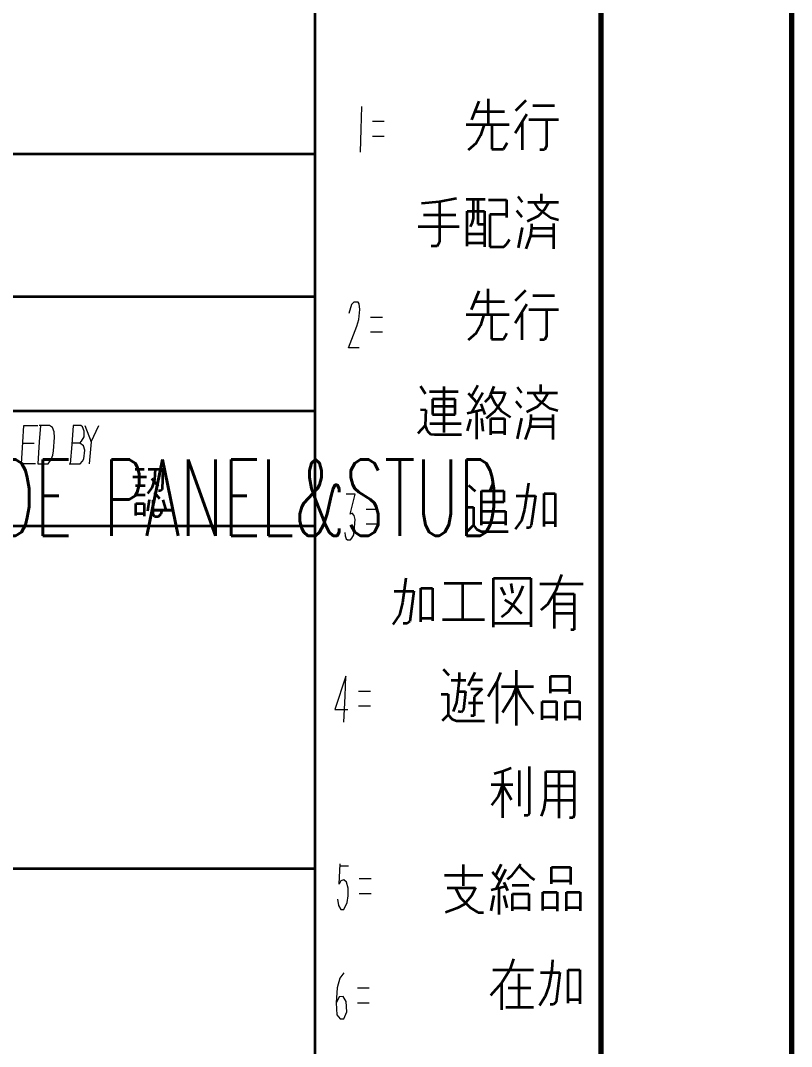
# Model space of a CAD drawing. Header units: millimetres. Extents: x 1333 to 104182, y -62616 to -5704.
# Drawn here: x 43536.4 to 43576.9, y -62492.1 to -62438.3 of the extents above; entities that cross this region are included whole.
import ezdxf
from ezdxf.enums import TextEntityAlignment as Align

# ---------------------------------------------------------------- set-up
doc = ezdxf.new("R2010")
doc.units = ezdxf.units.MM
doc.header["$LTSCALE"] = 0.5
for name, color, linetype in [('08', 1, 'Continuous'), ('11', 3, 'Continuous'), ('SHM_LABEL', 40, 'Continuous')]:
    doc.layers.add(name, color=color, linetype=linetype)
doc.styles.get("Standard").update_dxf_attribs({"font": 'simplex.shx'})

# ---------------------------------------------------------------- blocks, each defined once
blk = doc.blocks.new('999')
at = {"color": 7, "lineweight": 70}
for p, q in [((75924.98, -10161.12), (75924.98, -11943.12)), ((75894.98, -10191.12), (75894.98, -11913.12))]:
    blk.add_line(p, q, dxfattribs=at)
at = {"color": 7, "lineweight": 35}
for p, q in [((75849.98, -11451.12), (75849.98, -11913.12)), ((75894.98, -11451.12), (75894.98, -11913.12)), ((75594.98, -11506.62), (75849.98, -11506.62)), ((75849.98, -11529.12), (75474.98, -11529.12)), ((75849.98, -11547.12), (75474.98, -11547.12)), ((75474.98, -11565.12), (75849.98, -11565.12)), ((75849.98, -11619.12), (75474.98, -11619.12))]:
    blk.add_line(p, q, dxfattribs=at)
at = {"color": 7, "lineweight": 35, "ltscale": 0.026062}
blk.add_line((75875.77, -11498.35), (75874.61, -11501.25), dxfattribs=at)
at = {"color": 7, "lineweight": 35, "ltscale": 0.033304}
for p, q in [((75877.22, -11497.98), (75877.22, -11501.98)), ((75877.2, -11527.88), (75877.2, -11531.87))]:
    blk.add_line(p, q, dxfattribs=at)
at = {"color": 7, "lineweight": 35, "ltscale": 0.019246}
blk.add_line((75883.15, -11498.21), (75881.54, -11499.87), dxfattribs=at)
at = {"color": 7, "lineweight": 35, "ltscale": 0.028564}
for p, q in [((75884.27, -11499.04), (75887.7, -11499.04)), ((75884.25, -11528.93), (75887.68, -11528.93))]:
    blk.add_line(p, q, dxfattribs=at)
at = {"color": 7, "lineweight": 35, "ltscale": 0.039099}
for p, q in [((75875.13, -11499.95), (75879.82, -11499.95)), ((75875.11, -11529.85), (75879.8, -11529.85))]:
    blk.add_line(p, q, dxfattribs=at)
at = {"color": 7, "lineweight": 35, "ltscale": 0.029158}
for p, q in [((75883.35, -11500.39), (75881.5, -11503.37)), ((75883.33, -11530.29), (75881.48, -11533.26))]:
    blk.add_line(p, q, dxfattribs=at)
at = {"color": 7, "lineweight": 35, "ltscale": 0.056299}
for p, q in [((75873.79, -11501.98), (75880.55, -11501.98)), ((75873.77, -11531.87), (75880.53, -11531.87))]:
    blk.add_line(p, q, dxfattribs=at)
at = {"color": 7, "lineweight": 35, "ltscale": 0.015235}
for p, q in [((75876.59, -11501.98), (75876.06, -11503.73)), ((75876.57, -11531.87), (75876.05, -11533.62))]:
    blk.add_line(p, q, dxfattribs=at)
at = {"color": 7, "lineweight": 35, "ltscale": 0.032477}
blk.add_line((75877.81, -11501.98), (75877.81, -11505.88), dxfattribs=at)
at = {"color": 7, "lineweight": 35, "ltscale": 0.036459}
blk.add_line((75882.58, -11501.63), (75882.58, -11506.01), dxfattribs=at)
at = {"color": 7, "lineweight": 35, "ltscale": 0.039001}
blk.add_line((75883.64, -11501.22), (75888.32, -11501.22), dxfattribs=at)
at = {"color": 7, "lineweight": 35, "ltscale": 0.034955}
for p, q in [((75886.45, -11501.22), (75886.45, -11505.41)), ((75886.43, -11531.11), (75886.43, -11535.31))]:
    blk.add_line(p, q, dxfattribs=at)
at = {"color": 7, "lineweight": 35, "ltscale": 0.011701}
blk.add_line((75876.06, -11503.73), (75875.37, -11504.95), dxfattribs=at)
at = {"color": 7, "lineweight": 35, "ltscale": 0.013835}
blk.add_line((75875.37, -11504.95), (75874.12, -11506.04), dxfattribs=at)
at = {"color": 7, "lineweight": 35, "ltscale": 0.009281}
blk.add_line((75879.66, -11505.88), (75880.21, -11504.91), dxfattribs=at)
at = {"color": 7, "lineweight": 35, "ltscale": 0.005464}
for p, q in [((75886.45, -11505.41), (75886.12, -11505.98)), ((75886.43, -11535.31), (75886.1, -11535.88))]:
    blk.add_line(p, q, dxfattribs=at)
at = {"color": 7, "lineweight": 35, "ltscale": 0.015381}
for p, q in [((75877.81, -11505.88), (75879.66, -11505.88)), ((75877.79, -11535.77), (75879.64, -11535.77))]:
    blk.add_line(p, q, dxfattribs=at)
at = {"color": 7, "lineweight": 35, "ltscale": 0.006055}
for p, q in [((75886.12, -11505.98), (75885.39, -11505.98)), ((75886.1, -11535.88), (75885.37, -11535.88))]:
    blk.add_line(p, q, dxfattribs=at)
at = {"color": 7, "lineweight": 35, "ltscale": 0.022685}
blk.add_line((75869.6, -11514.13), (75872.27, -11513.61), dxfattribs=at)
at = {"color": 7, "lineweight": 35, "ltscale": 0.024707}
blk.add_line((75873.79, -11513.74), (75876.76, -11513.74), dxfattribs=at)
at = {"color": 7, "lineweight": 35, "ltscale": 0.025598}
blk.add_line((75874.91, -11513.74), (75874.91, -11516.81), dxfattribs=at)
at = {"color": 7, "lineweight": 35, "ltscale": 0.032755}
blk.add_line((75875.64, -11513.74), (75875.64, -11517.67), dxfattribs=at)
at = {"color": 7, "lineweight": 35, "ltscale": 0.009403}
blk.add_line((75881.93, -11513.34), (75882.62, -11514.23), dxfattribs=at)
at = {"color": 7, "lineweight": 35, "ltscale": 0.010736}
for p, q in [((75885.65, -11514.2), (75885.65, -11512.91)), ((75885.53, -11544.2), (75885.53, -11542.91))]:
    blk.add_line(p, q, dxfattribs=at)
at = {"color": 7, "lineweight": 35, "ltscale": 0.023991}
blk.add_line((75866.74, -11514.4), (75869.6, -11514.13), dxfattribs=at)
at = {"color": 7, "lineweight": 35, "ltscale": 0.053122}
blk.add_line((75869.6, -11514.13), (75869.6, -11520.51), dxfattribs=at)
at = {"color": 7, "lineweight": 35, "ltscale": 0.023621}
blk.add_line((75877.32, -11513.87), (75880.15, -11513.87), dxfattribs=at)
at = {"color": 7, "lineweight": 35, "ltscale": 0.02312}
blk.add_line((75880.15, -11513.87), (75880.15, -11516.64), dxfattribs=at)
at = {"color": 7, "lineweight": 35, "ltscale": 0.039832}
blk.add_line((75883.51, -11514.2), (75888.29, -11514.2), dxfattribs=at)
at = {"color": 7, "lineweight": 35, "ltscale": 0.009538}
for p, q in [((75884.43, -11514.2), (75885.06, -11515.16)), ((75884.31, -11544.2), (75884.94, -11545.15))]:
    blk.add_line(p, q, dxfattribs=at)
at = {"color": 7, "lineweight": 35, "ltscale": 0.020452}
for p, q in [((75885.06, -11515.16), (75887.04, -11516.61)), ((75884.94, -11545.15), (75886.92, -11546.61))]:
    blk.add_line(p, q, dxfattribs=at)
at = {"color": 7, "lineweight": 35, "ltscale": 0.012254}
blk.add_line((75886.12, -11515.36), (75885.09, -11516.41), dxfattribs=at)
at = {"color": 7, "lineweight": 35, "ltscale": 0.011223}
for p, q in [((75886.81, -11514.2), (75886.12, -11515.36)), ((75879.93, -11544.18), (75879.47, -11545.44)), ((75886.68, -11544.2), (75885.99, -11545.35))]:
    blk.add_line(p, q, dxfattribs=at)
at = {"color": 7, "lineweight": 35, "ltscale": 0.042297}
blk.add_line((75867.07, -11516.21), (75872.14, -11516.21), dxfattribs=at)
at = {"color": 7, "lineweight": 35, "ltscale": 0.022803}
for p, q in [((75873.95, -11515.62), (75876.69, -11515.62)), ((75873.95, -11519.22), (75876.69, -11519.22)), ((75873.95, -11520.64), (75876.69, -11520.64))]:
    blk.add_line(p, q, dxfattribs=at)
at = {"color": 7, "lineweight": 35, "ltscale": 0.04624}
blk.add_line((75873.95, -11521.17), (75873.95, -11515.62), dxfattribs=at)
at = {"color": 7, "lineweight": 35, "ltscale": 0.006662}
blk.add_line((75874.91, -11516.81), (75874.7, -11517.58), dxfattribs=at)
at = {"color": 7, "lineweight": 35, "ltscale": 0.047064}
blk.add_line((75876.69, -11515.62), (75876.69, -11521.27), dxfattribs=at)
at = {"color": 7, "lineweight": 35, "ltscale": 0.042386}
blk.add_line((75877.51, -11516.18), (75877.51, -11521.27), dxfattribs=at)
at = {"color": 7, "lineweight": 35, "ltscale": 0.021973}
blk.add_line((75880.15, -11516.18), (75877.51, -11516.18), dxfattribs=at)
at = {"color": 7, "lineweight": 35, "ltscale": 0.011127}
for p, q in [((75881.7, -11515.52), (75882.56, -11516.54)), ((75881.58, -11545.52), (75882.43, -11546.54))]:
    blk.add_line(p, q, dxfattribs=at)
at = {"color": 7, "lineweight": 35, "ltscale": 0.015854}
blk.add_line((75885.09, -11516.41), (75883.38, -11517.24), dxfattribs=at)
at = {"color": 7, "lineweight": 35, "ltscale": 0.011203}
for p, q in [((75887.04, -11516.61), (75888.32, -11517.01)), ((75886.92, -11546.61), (75888.2, -11547))]:
    blk.add_line(p, q, dxfattribs=at)
at = {"color": 7, "lineweight": 35, "ltscale": 0.053833}
blk.add_line((75866.21, -11518.03), (75872.67, -11518.03), dxfattribs=at)
at = {"color": 7, "lineweight": 35, "ltscale": 0.004815}
blk.add_line((75874.7, -11517.58), (75874.41, -11518.08), dxfattribs=at)
at = {"color": 7, "lineweight": 35, "ltscale": 0.008789}
blk.add_line((75875.64, -11517.67), (75876.69, -11517.67), dxfattribs=at)
at = {"color": 7, "lineweight": 35, "ltscale": 0.027528}
blk.add_line((75882, -11521.43), (75882.66, -11518.2), dxfattribs=at)
at = {"color": 7, "lineweight": 35, "ltscale": 0.009992}
blk.add_line((75884.06, -11518.33), (75883.91, -11519.52), dxfattribs=at)
at = {"color": 7, "lineweight": 35, "ltscale": 0.005807}
blk.add_line((75884.06, -11517.63), (75884.06, -11518.33), dxfattribs=at)
at = {"color": 7, "lineweight": 35, "ltscale": 0.028931}
for p, q in [((75884.06, -11518.33), (75887.53, -11518.33)), ((75883.94, -11548.33), (75887.41, -11548.33))]:
    blk.add_line(p, q, dxfattribs=at)
at = {"color": 7, "lineweight": 35, "ltscale": 0.033029}
for p, q in [((75887.53, -11517.6), (75887.53, -11521.57)), ((75887.41, -11547.6), (75887.41, -11551.56))]:
    blk.add_line(p, q, dxfattribs=at)
at = {"color": 7, "lineweight": 35, "ltscale": 0.006568}
blk.add_line((75880.2, -11520.79), (75880.59, -11520.11), dxfattribs=at)
at = {"color": 7, "lineweight": 35, "ltscale": 0.0181}
for p, q in [((75883.91, -11519.52), (75883.18, -11521.57)), ((75883.78, -11549.51), (75883.06, -11551.56))]:
    blk.add_line(p, q, dxfattribs=at)
at = {"color": 7, "lineweight": 35, "ltscale": 0.030212}
for p, q in [((75883.91, -11519.52), (75887.53, -11519.52)), ((75883.78, -11549.51), (75887.41, -11549.51))]:
    blk.add_line(p, q, dxfattribs=at)
at = {"color": 7, "lineweight": 35, "ltscale": 0.008105}
blk.add_line((75869.23, -11521.16), (75868.25, -11521.16), dxfattribs=at)
at = {"color": 7, "lineweight": 35, "ltscale": 0.006311}
blk.add_line((75869.6, -11520.51), (75869.23, -11521.16), dxfattribs=at)
at = {"color": 7, "lineweight": 35, "ltscale": 0.018396}
blk.add_line((75877.51, -11521.27), (75879.72, -11521.27), dxfattribs=at)
at = {"color": 7, "lineweight": 35, "ltscale": 0.005641}
blk.add_line((75879.72, -11521.27), (75880.2, -11520.79), dxfattribs=at)
at = {"color": 7, "lineweight": 35, "ltscale": 0.026057}
blk.add_line((75875.75, -11528.24), (75874.59, -11531.15), dxfattribs=at)
at = {"color": 7, "lineweight": 35, "ltscale": 0.019243}
blk.add_line((75883.13, -11528.11), (75881.52, -11529.76), dxfattribs=at)
at = {"color": 7, "lineweight": 35, "ltscale": 0.036456}
blk.add_line((75882.56, -11531.53), (75882.56, -11535.9), dxfattribs=at)
at = {"color": 7, "lineweight": 35, "ltscale": 0.038989}
blk.add_line((75883.63, -11531.11), (75888.3, -11531.11), dxfattribs=at)
at = {"color": 7, "lineweight": 35, "ltscale": 0.03248}
blk.add_line((75877.79, -11531.87), (75877.79, -11535.77), dxfattribs=at)
at = {"color": 7, "lineweight": 35, "ltscale": 0.011707}
blk.add_line((75876.05, -11533.62), (75875.35, -11534.85), dxfattribs=at)
at = {"color": 7, "lineweight": 35, "ltscale": 0.009289}
blk.add_line((75879.64, -11535.77), (75880.19, -11534.81), dxfattribs=at)
at = {"color": 7, "lineweight": 35, "ltscale": 0.013828}
blk.add_line((75875.35, -11534.85), (75874.1, -11535.94), dxfattribs=at)
at = {"color": 7, "lineweight": 35, "ltscale": 0.012115}
blk.add_line((75866.59, -11543.18), (75867.38, -11544.4), dxfattribs=at)
at = {"color": 7, "lineweight": 35, "ltscale": 0.037488}
blk.add_line((75868, -11544.01), (75872.5, -11544.01), dxfattribs=at)
at = {"color": 7, "lineweight": 35, "ltscale": 0.060452}
blk.add_line((75870.28, -11543.22), (75870.28, -11550.47), dxfattribs=at)
at = {"color": 7, "lineweight": 35, "ltscale": 0.01723}
blk.add_line((75874.12, -11544.26), (75875.49, -11545.81), dxfattribs=at)
at = {"color": 7, "lineweight": 35, "ltscale": 0.016808}
blk.add_line((75875.62, -11543.06), (75874.64, -11544.82), dxfattribs=at)
at = {"color": 7, "lineweight": 35, "ltscale": 0.029078}
blk.add_line((75876.38, -11544.22), (75874.66, -11547.26), dxfattribs=at)
at = {"color": 7, "lineweight": 35, "ltscale": 0.004832}
blk.add_line((75877.63, -11544.46), (75877.38, -11544.98), dxfattribs=at)
at = {"color": 7, "lineweight": 35, "ltscale": 0.011191}
blk.add_line((75878.15, -11543.22), (75877.63, -11544.46), dxfattribs=at)
at = {"color": 7, "lineweight": 35, "ltscale": 0.012763}
blk.add_line((75877.63, -11544.46), (75878.27, -11545.85), dxfattribs=at)
at = {"color": 7, "lineweight": 35, "ltscale": 0.018176}
for p, q in [((75877.75, -11544.18), (75879.93, -11544.18)), ((75877.65, -11548.25), (75879.83, -11548.25)), ((75877.65, -11550.41), (75879.83, -11550.41))]:
    blk.add_line(p, q, dxfattribs=at)
at = {"color": 7, "lineweight": 35, "ltscale": 0.009411}
blk.add_line((75881.81, -11543.34), (75882.5, -11544.23), dxfattribs=at)
at = {"color": 7, "lineweight": 35, "ltscale": 0.039819}
blk.add_line((75883.39, -11544.2), (75888.17, -11544.2), dxfattribs=at)
at = {"color": 7, "lineweight": 35, "ltscale": 0.020151}
for p, q in [((75868.5, -11545.21), (75868.5, -11547.63)), ((75872.05, -11547.63), (75872.05, -11545.21))]:
    blk.add_line(p, q, dxfattribs=at)
at = {"color": 7, "lineweight": 35, "ltscale": 0.02959}
for p, q in [((75872.05, -11545.21), (75868.5, -11545.21)), ((75872.05, -11546.37), (75868.5, -11546.37)), ((75868.5, -11547.63), (75872.05, -11547.63))]:
    blk.add_line(p, q, dxfattribs=at)
at = {"color": 7, "lineweight": 35, "ltscale": 0.015353}
blk.add_line((75876.07, -11545.93), (75876.72, -11547.65), dxfattribs=at)
at = {"color": 7, "lineweight": 35, "ltscale": 0.007867}
blk.add_line((75877.38, -11544.98), (75876.74, -11545.68), dxfattribs=at)
at = {"color": 7, "lineweight": 35, "ltscale": 0.017303}
blk.add_line((75879.47, -11545.44), (75878.25, -11547.13), dxfattribs=at)
at = {"color": 7, "lineweight": 35, "ltscale": 0.013237}
blk.add_line((75878.27, -11545.85), (75879.31, -11547.05), dxfattribs=at)
at = {"color": 7, "lineweight": 35, "ltscale": 0.012257}
blk.add_line((75885.99, -11545.35), (75884.97, -11546.41), dxfattribs=at)
at = {"color": 7, "lineweight": 35, "ltscale": 0.007087}
blk.add_line((75866.57, -11546.84), (75867.42, -11546.87), dxfattribs=at)
at = {"color": 7, "lineweight": 35, "ltscale": 0.02081}
blk.add_line((75867.42, -11546.87), (75867.32, -11549.37), dxfattribs=at)
at = {"color": 7, "lineweight": 35, "ltscale": 0.021142}
blk.add_line((75873.93, -11547.42), (75876.4, -11546.84), dxfattribs=at)
at = {"color": 7, "lineweight": 35, "ltscale": 0.034821}
blk.add_line((75875.41, -11547.3), (75875.41, -11551.48), dxfattribs=at)
at = {"color": 7, "lineweight": 35, "ltscale": 0.014493}
blk.add_line((75878.25, -11547.13), (75876.94, -11548.27), dxfattribs=at)
at = {"color": 7, "lineweight": 35, "ltscale": 0.014467}
blk.add_line((75879.31, -11547.05), (75880.74, -11548.04), dxfattribs=at)
at = {"color": 7, "lineweight": 35, "ltscale": 0.015852}
blk.add_line((75884.97, -11546.41), (75883.26, -11547.24), dxfattribs=at)
at = {"color": 7, "lineweight": 35, "ltscale": 0.005811}
blk.add_line((75883.94, -11547.63), (75883.94, -11548.33), dxfattribs=at)
at = {"color": 7, "lineweight": 35, "ltscale": 0.040857}
blk.add_line((75868.08, -11549.04), (75872.98, -11549.04), dxfattribs=at)
at = {"color": 7, "lineweight": 35, "ltscale": 0.015832}
blk.add_line((75874.45, -11548.36), (75873.96, -11550.2), dxfattribs=at)
at = {"color": 7, "lineweight": 35, "ltscale": 0.016815}
blk.add_line((75876.22, -11548.23), (75876.38, -11550.24), dxfattribs=at)
at = {"color": 7, "lineweight": 35, "ltscale": 0.021439}
for p, q in [((75877.65, -11550.82), (75877.65, -11548.25)), ((75879.83, -11548.25), (75879.83, -11550.82))]:
    blk.add_line(p, q, dxfattribs=at)
at = {"color": 7, "lineweight": 35, "ltscale": 0.027525}
blk.add_line((75881.87, -11551.43), (75882.53, -11548.19), dxfattribs=at)
at = {"color": 7, "lineweight": 35, "ltscale": 0.009989}
blk.add_line((75883.94, -11548.33), (75883.78, -11549.51), dxfattribs=at)
at = {"color": 7, "lineweight": 35, "ltscale": 0.014014}
blk.add_line((75867.32, -11549.37), (75866.17, -11550.59), dxfattribs=at)
at = {"color": 7, "lineweight": 35, "ltscale": 0.007453}
blk.add_line((75867.32, -11549.37), (75867.65, -11550.2), dxfattribs=at)
at = {"color": 7, "lineweight": 35, "ltscale": 0.005915}
blk.add_line((75867.65, -11550.2), (75868.15, -11550.71), dxfattribs=at)
at = {"color": 7, "lineweight": 35, "ltscale": 0.005361}
blk.add_line((75868.15, -11550.71), (75868.79, -11550.78), dxfattribs=at)
at = {"color": 7, "lineweight": 35, "ltscale": 0.035547}
blk.add_line((75868.79, -11550.78), (75873.06, -11550.78), dxfattribs=at)
at = {"color": 7, "lineweight": 35, "ltscale": 0.011829}
blk.add_line((75821.71, -11556.22), (75823.13, -11556.22), dxfattribs=at)
at = {"color": 7, "lineweight": 35, "ltscale": 0.01936}
blk.add_line((75823.73, -11556.25), (75826.06, -11556.25), dxfattribs=at)
at = {"color": 7, "lineweight": 35, "ltscale": 0.013301}
blk.add_line((75824.82, -11556.25), (75824.75, -11557.84), dxfattribs=at)
at = {"color": 7, "lineweight": 35, "ltscale": 0.026356}
blk.add_line((75826.06, -11556.25), (75825.93, -11559.41), dxfattribs=at)
at = {"color": 7, "lineweight": 35, "ltscale": 0.01803}
blk.add_line((75821.33, -11557.44), (75823.49, -11557.44), dxfattribs=at)
at = {"color": 7, "lineweight": 35, "ltscale": 0.012549}
blk.add_line((75821.74, -11558.82), (75823.25, -11558.82), dxfattribs=at)
at = {"color": 7, "lineweight": 35, "ltscale": 0.013477}
blk.add_line((75824.25, -11557.67), (75825.31, -11558.89), dxfattribs=at)
at = {"color": 7, "lineweight": 35, "ltscale": 0.011503}
blk.add_line((75824.75, -11557.84), (75824.31, -11559.15), dxfattribs=at)
at = {"color": 7, "lineweight": 35, "ltscale": 0.01167}
blk.add_line((75874.16, -11558.76), (75875.21, -11559.69), dxfattribs=at)
at = {"color": 7, "lineweight": 35, "ltscale": 0.011326}
blk.add_line((75878.03, -11558.35), (75877.51, -11559.61), dxfattribs=at)
at = {"color": 7, "lineweight": 35, "ltscale": 0.034764}
blk.add_line((75883.57, -11558.45), (75882.94, -11562.57), dxfattribs=at)
at = {"color": 7, "lineweight": 35, "ltscale": 0.012781}
blk.add_line((75821.71, -11560.27), (75823.25, -11560.27), dxfattribs=at)
at = {"color": 7, "lineweight": 35, "ltscale": 0.009363}
blk.add_line((75824.31, -11559.15), (75823.61, -11560.03), dxfattribs=at)
at = {"color": 7, "lineweight": 35, "ltscale": 0.010799}
blk.add_line((75824.69, -11559.84), (75825.51, -11560.85), dxfattribs=at)
at = {"color": 7, "lineweight": 35, "ltscale": 0.002505}
blk.add_line((75825.68, -11559.64), (75825.38, -11559.65), dxfattribs=at)
at = {"color": 7, "lineweight": 35, "ltscale": 0.002798}
blk.add_line((75825.93, -11559.41), (75825.68, -11559.64), dxfattribs=at)
at = {"color": 7, "lineweight": 35, "ltscale": 0.028906}
for p, q in [((75876.22, -11559.61), (75879.69, -11559.61)), ((75879.69, -11561.41), (75876.22, -11561.41))]:
    blk.add_line(p, q, dxfattribs=at)
at = {"color": 7, "lineweight": 35, "ltscale": 0.045157}
blk.add_line((75876.22, -11565.03), (75876.22, -11559.61), dxfattribs=at)
at = {"color": 7, "lineweight": 35, "ltscale": 0.014951}
blk.add_line((75879.69, -11559.61), (75879.69, -11561.41), dxfattribs=at)
at = {"color": 7, "lineweight": 35, "ltscale": 0.02522}
blk.add_line((75881.67, -11560.42), (75884.69, -11560.42), dxfattribs=at)
at = {"color": 7, "lineweight": 35, "ltscale": 0.039231}
blk.add_line((75884.69, -11560.42), (75884.03, -11565.09), dxfattribs=at)
at = {"color": 7, "lineweight": 35, "ltscale": 0.014624}
for p, q in [((75886.06, -11560.04), (75887.81, -11560.04)), ((75887.81, -11564.66), (75886.06, -11564.66))]:
    blk.add_line(p, q, dxfattribs=at)
at = {"color": 7, "lineweight": 35, "ltscale": 0.043307}
blk.add_line((75886.06, -11565.23), (75886.06, -11560.04), dxfattribs=at)
at = {"color": 7, "lineweight": 35, "ltscale": 0.043768}
blk.add_line((75887.81, -11560.04), (75887.81, -11565.29), dxfattribs=at)
at = {"color": 7, "lineweight": 35, "ltscale": 0.010999}
for p, q in [((75821.81, -11561.62), (75823.13, -11561.62)), ((75821.81, -11563.2), (75823.13, -11563.2))]:
    blk.add_line(p, q, dxfattribs=at)
at = {"color": 7, "lineweight": 35, "ltscale": 0.015799}
blk.add_line((75821.81, -11563.52), (75821.81, -11561.62), dxfattribs=at)
at = {"color": 7, "lineweight": 35, "ltscale": 0.016516}
blk.add_line((75823.13, -11561.62), (75823.13, -11563.6), dxfattribs=at)
at = {"color": 7, "lineweight": 35, "ltscale": 0.014818}
blk.add_line((75823.91, -11561.06), (75823.61, -11562.81), dxfattribs=at)
at = {"color": 7, "lineweight": 35, "ltscale": 0.017834}
blk.add_line((75824.48, -11561.11), (75824.48, -11563.25), dxfattribs=at)
at = {"color": 7, "lineweight": 35, "ltscale": 0.013793}
blk.add_line((75826.07, -11561.06), (75826.51, -11562.66), dxfattribs=at)
at = {"color": 7, "lineweight": 35, "ltscale": 0.009998}
blk.add_line((75873.73, -11562.22), (75874.93, -11562.22), dxfattribs=at)
at = {"color": 7, "lineweight": 35, "ltscale": 0.023425}
blk.add_line((75874.93, -11562.22), (75874.93, -11565.03), dxfattribs=at)
at = {"color": 7, "lineweight": 35, "ltscale": 0.00408}
blk.add_line((75824.48, -11563.25), (75824.72, -11563.67), dxfattribs=at)
at = {"color": 7, "lineweight": 35, "ltscale": 0.005493}
blk.add_line((75824.72, -11563.67), (75825.38, -11563.67), dxfattribs=at)
at = {"color": 7, "lineweight": 35, "ltscale": 0.005028}
blk.add_line((75825.38, -11563.67), (75825.81, -11563.24), dxfattribs=at)
at = {"color": 7, "lineweight": 35, "ltscale": 0.004708}
blk.add_line((75825.81, -11563.24), (75825.96, -11562.7), dxfattribs=at)
at = {"color": 7, "lineweight": 35, "ltscale": 0.031213}
for p, q in [((75876.22, -11562.81), (75879.97, -11562.81)), ((75876.22, -11564.64), (75879.97, -11564.64))]:
    blk.add_line(p, q, dxfattribs=at)
at = {"color": 7, "lineweight": 35, "ltscale": 0.018649}
blk.add_line((75879.97, -11562.81), (75879.97, -11565.05), dxfattribs=at)
at = {"color": 7, "lineweight": 35, "ltscale": 0.014994}
blk.add_line((75882.94, -11562.57), (75882.48, -11564.31), dxfattribs=at)
at = {"color": 7, "lineweight": 35, "ltscale": 0.012846}
blk.add_line((75874.93, -11565.03), (75873.84, -11566.12), dxfattribs=at)
at = {"color": 7, "lineweight": 35, "ltscale": 0.006719}
blk.add_line((75874.93, -11565.03), (75875.41, -11565.68), dxfattribs=at)
at = {"color": 7, "lineweight": 35, "ltscale": 0.00791}
blk.add_line((75882.09, -11564.9), (75881.52, -11565.66), dxfattribs=at)
at = {"color": 7, "lineweight": 35, "ltscale": 0.005891}
blk.add_line((75882.48, -11564.31), (75882.09, -11564.9), dxfattribs=at)
at = {"color": 7, "lineweight": 35, "ltscale": 0.00369}
blk.add_line((75883.73, -11565.46), (75883.29, -11565.47), dxfattribs=at)
at = {"color": 7, "lineweight": 35, "ltscale": 0.003947}
blk.add_line((75884.03, -11565.09), (75883.73, -11565.46), dxfattribs=at)
at = {"color": 7, "lineweight": 35, "ltscale": 0.006604}
blk.add_line((75875.41, -11565.68), (75876.13, -11566.01), dxfattribs=at)
at = {"color": 7, "lineweight": 35, "ltscale": 0.035364}
blk.add_line((75876.13, -11566.01), (75880.37, -11566.01), dxfattribs=at)
at = {"color": 7, "lineweight": 35, "ltscale": 0.032837}
blk.add_line((75864.3, -11573.37), (75863.76, -11577.27), dxfattribs=at)
at = {"color": 7, "lineweight": 35, "ltscale": 0.064307}
blk.add_line((75878.11, -11581.08), (75878.11, -11573.37), dxfattribs=at)
at = {"color": 7, "lineweight": 35, "ltscale": 0.048694}
for p, q in [((75878.11, -11573.37), (75883.96, -11573.37)), ((75878.11, -11580.45), (75883.96, -11580.45))]:
    blk.add_line(p, q, dxfattribs=at)
at = {"color": 7, "lineweight": 35, "ltscale": 0.063806}
blk.add_line((75883.96, -11573.37), (75883.96, -11581.02), dxfattribs=at)
at = {"color": 7, "lineweight": 35, "ltscale": 0.023103}
blk.add_line((75888.78, -11572.8), (75887.85, -11575.41), dxfattribs=at)
at = {"color": 7, "lineweight": 35, "ltscale": 0.04429}
blk.add_line((75866.67, -11580.24), (75866.67, -11574.93), dxfattribs=at)
at = {"color": 7, "lineweight": 35, "ltscale": 0.015234}
for p, q in [((75866.67, -11574.93), (75868.5, -11574.93)), ((75866.67, -11579.64), (75868.5, -11579.64))]:
    blk.add_line(p, q, dxfattribs=at)
at = {"color": 7, "lineweight": 35, "ltscale": 0.043039}
blk.add_line((75868.5, -11574.93), (75868.5, -11580.09), dxfattribs=at)
at = {"color": 7, "lineweight": 35, "ltscale": 0.04917}
blk.add_line((75870.32, -11574.18), (75876.23, -11574.18), dxfattribs=at)
at = {"color": 7, "lineweight": 35, "ltscale": 0.04729}
blk.add_line((75873.23, -11574.18), (75873.23, -11579.85), dxfattribs=at)
at = {"color": 7, "lineweight": 35, "ltscale": 0.011082}
blk.add_line((75879.25, -11574.81), (75879.88, -11575.98), dxfattribs=at)
at = {"color": 7, "lineweight": 35, "ltscale": 0.012709}
blk.add_line((75880.81, -11574.21), (75881.08, -11575.71), dxfattribs=at)
at = {"color": 7, "lineweight": 35, "ltscale": 0.012587}
blk.add_line((75882.19, -11575.98), (75882.73, -11574.57), dxfattribs=at)
at = {"color": 7, "lineweight": 35, "ltscale": 0.057166}
blk.add_line((75885.36, -11574.27), (75892.22, -11574.27), dxfattribs=at)
at = {"color": 7, "lineweight": 35, "ltscale": 0.025464}
for p, q in [((75862.47, -11575.41), (75865.53, -11575.41)), ((75887.7, -11575.86), (75890.76, -11575.86)), ((75887.7, -11577.42), (75890.76, -11577.42)), ((75887.7, -11578.86), (75890.76, -11578.86))]:
    blk.add_line(p, q, dxfattribs=at)
at = {"color": 7, "lineweight": 35, "ltscale": 0.040129}
blk.add_line((75865.53, -11575.41), (75864.9, -11580.18), dxfattribs=at)
at = {"color": 7, "lineweight": 35, "ltscale": 0.012621}
blk.add_line((75879.85, -11576.76), (75881.15, -11577.55), dxfattribs=at)
at = {"color": 7, "lineweight": 35, "ltscale": 0.02615}
blk.add_line((75880.45, -11578.59), (75882.19, -11575.98), dxfattribs=at)
at = {"color": 7, "lineweight": 35, "ltscale": 0.01973}
blk.add_line((75887.85, -11575.41), (75886.65, -11577.45), dxfattribs=at)
at = {"color": 7, "lineweight": 35, "ltscale": 0.045288}
blk.add_line((75887.7, -11581.29), (75887.7, -11575.86), dxfattribs=at)
at = {"color": 7, "lineweight": 35, "ltscale": 0.04704}
blk.add_line((75890.76, -11575.86), (75890.76, -11581.5), dxfattribs=at)
at = {"color": 7, "lineweight": 35, "ltscale": 0.016199}
blk.add_line((75863.76, -11577.27), (75863.31, -11579.16), dxfattribs=at)
at = {"color": 7, "lineweight": 35, "ltscale": 0.016009}
blk.add_line((75881.15, -11577.55), (75882.49, -11578.92), dxfattribs=at)
at = {"color": 7, "lineweight": 35, "ltscale": 0.012411}
blk.add_line((75886.65, -11577.45), (75885.51, -11578.41), dxfattribs=at)
at = {"color": 7, "lineweight": 35, "ltscale": 0.015411}
blk.add_line((75863.31, -11579.16), (75862.23, -11580.66), dxfattribs=at)
at = {"color": 7, "lineweight": 35, "ltscale": 0.054932}
blk.add_line((75870.05, -11579.85), (75876.65, -11579.85), dxfattribs=at)
at = {"color": 7, "lineweight": 35, "ltscale": 0.01174}
blk.add_line((75879.34, -11579.46), (75880.45, -11578.59), dxfattribs=at)
at = {"color": 7, "lineweight": 35, "ltscale": 0.005249}
blk.add_line((75864.51, -11580.51), (75863.88, -11580.51), dxfattribs=at)
at = {"color": 7, "lineweight": 35, "ltscale": 0.004257}
blk.add_line((75864.9, -11580.18), (75864.51, -11580.51), dxfattribs=at)
at = {"color": 7, "lineweight": 35, "ltscale": 0.004248}
blk.add_line((75890.76, -11581.5), (75890.25, -11581.5), dxfattribs=at)
at = {"color": 7, "lineweight": 35, "ltscale": 0.010826}
blk.add_line((75870.18, -11587.68), (75871.05, -11588.64), dxfattribs=at)
at = {"color": 7, "lineweight": 35, "ltscale": 0.072397}
blk.add_line((75881.67, -11587.85), (75881.67, -11596.54), dxfattribs=at)
at = {"color": 7, "lineweight": 35, "ltscale": 0.019629}
blk.add_line((75871.4, -11589.4), (75873.75, -11589.4), dxfattribs=at)
at = {"color": 7, "lineweight": 35, "ltscale": 0.029861}
blk.add_line((75872.68, -11589.4), (75872.24, -11592.95), dxfattribs=at)
at = {"color": 7, "lineweight": 35, "ltscale": 0.009961}
blk.add_line((75872.68, -11588.2), (75872.68, -11589.4), dxfattribs=at)
at = {"color": 7, "lineweight": 35, "ltscale": 0.019765}
blk.add_line((75875.15, -11588.2), (75874.1, -11590.33), dxfattribs=at)
at = {"color": 7, "lineweight": 35, "ltscale": 0.014697}
blk.add_line((75874.58, -11589.36), (75876.34, -11589.36), dxfattribs=at)
at = {"color": 7, "lineweight": 35, "ltscale": 0.022409}
blk.add_line((75878.61, -11589.66), (75877.27, -11591.99), dxfattribs=at)
at = {"color": 7, "lineweight": 35, "ltscale": 0.012853}
blk.add_line((75879.19, -11588.23), (75878.61, -11589.66), dxfattribs=at)
at = {"color": 7, "lineweight": 35, "ltscale": 0.054904}
blk.add_line((75878.61, -11589.66), (75878.61, -11596.25), dxfattribs=at)
at = {"color": 7, "lineweight": 35, "ltscale": 0.021866}
for p, q in [((75887.08, -11591.44), (75887.08, -11588.81)), ((75887.19, -11621.43), (75887.19, -11618.81))]:
    blk.add_line(p, q, dxfattribs=at)
at = {"color": 7, "lineweight": 35, "ltscale": 0.024963}
for p, q in [((75887.08, -11588.81), (75890.07, -11588.81)), ((75887.08, -11590.97), (75890.07, -11590.97)), ((75887.19, -11618.81), (75890.19, -11618.81)), ((75887.19, -11620.96), (75890.19, -11620.96))]:
    blk.add_line(p, q, dxfattribs=at)
at = {"color": 7, "lineweight": 35, "ltscale": 0.02308}
for p, q in [((75890.07, -11588.81), (75890.07, -11591.58)), ((75890.19, -11618.81), (75890.19, -11621.58))]:
    blk.add_line(p, q, dxfattribs=at)
at = {"color": 7, "lineweight": 35, "ltscale": 0.010352}
blk.add_line((75872.45, -11591.22), (75873.7, -11591.22), dxfattribs=at)
at = {"color": 7, "lineweight": 35, "ltscale": 0.023586}
blk.add_line((75873.7, -11591.22), (75873.37, -11594.03), dxfattribs=at)
at = {"color": 7, "lineweight": 35, "ltscale": 0.015027}
blk.add_line((75874.51, -11590.77), (75876.31, -11590.77), dxfattribs=at)
at = {"color": 7, "lineweight": 35, "ltscale": 0.014931}
blk.add_line((75876.31, -11590.77), (75875.05, -11592.03), dxfattribs=at)
at = {"color": 7, "lineweight": 35, "ltscale": 0.041943}
blk.add_line((75879.34, -11590.42), (75884.37, -11590.42), dxfattribs=at)
at = {"color": 7, "lineweight": 35, "ltscale": 0.014704}
blk.add_line((75881.67, -11590.42), (75881, -11592.05), dxfattribs=at)
at = {"color": 7, "lineweight": 35, "ltscale": 0.014671}
blk.add_line((75881.67, -11590.42), (75882.39, -11592.02), dxfattribs=at)
at = {"color": 7, "lineweight": 35, "ltscale": 0.008972}
blk.add_line((75869.85, -11591.64), (75870.93, -11591.64), dxfattribs=at)
at = {"color": 7, "lineweight": 35, "ltscale": 0.026965}
blk.add_line((75870.93, -11591.64), (75870.93, -11594.88), dxfattribs=at)
at = {"color": 7, "lineweight": 35, "ltscale": 0.024911}
blk.add_line((75875.05, -11592.03), (75875.05, -11595.02), dxfattribs=at)
at = {"color": 7, "lineweight": 35, "ltscale": 0.023989}
blk.add_line((75881, -11592.05), (75879.48, -11594.5), dxfattribs=at)
at = {"color": 7, "lineweight": 35, "ltscale": 0.027828}
blk.add_line((75882.39, -11592.02), (75884.34, -11594.73), dxfattribs=at)
at = {"color": 7, "lineweight": 35, "ltscale": 0.018665}
for p, q in [((75885.74, -11592.78), (75887.98, -11592.78)), ((75885.74, -11595.17), (75887.98, -11595.17))]:
    blk.add_line(p, q, dxfattribs=at)
at = {"color": 7, "lineweight": 35, "ltscale": 0.024051}
for p, q in [((75885.74, -11595.66), (75885.74, -11592.78)), ((75885.85, -11625.66), (75885.85, -11622.77))]:
    blk.add_line(p, q, dxfattribs=at)
at = {"color": 7, "lineweight": 35, "ltscale": 0.02478}
for p, q in [((75887.98, -11592.78), (75887.98, -11595.75)), ((75888.09, -11622.77), (75888.09, -11625.75))]:
    blk.add_line(p, q, dxfattribs=at)
at = {"color": 7, "lineweight": 35, "ltscale": 0.018188}
for p, q in [((75889.43, -11592.78), (75891.61, -11592.78)), ((75889.43, -11595.2), (75891.61, -11595.2)), ((75889.55, -11622.77), (75891.73, -11622.77)), ((75889.55, -11625.19), (75891.73, -11625.19))]:
    blk.add_line(p, q, dxfattribs=at)
at = {"color": 7, "lineweight": 35, "ltscale": 0.024292}
blk.add_line((75889.43, -11595.69), (75889.43, -11592.78), dxfattribs=at)
at = {"color": 7, "lineweight": 35, "ltscale": 0.024536}
for p, q in [((75891.61, -11592.78), (75891.61, -11595.72)), ((75891.73, -11622.77), (75891.73, -11625.72))]:
    blk.add_line(p, q, dxfattribs=at)
at = {"color": 7, "lineweight": 35, "ltscale": 0.012227}
blk.add_line((75872.24, -11592.95), (75871.72, -11594.32), dxfattribs=at)
at = {"color": 7, "lineweight": 35, "ltscale": 0.004399}
blk.add_line((75873.03, -11594.47), (75872.52, -11594.33), dxfattribs=at)
at = {"color": 7, "lineweight": 35, "ltscale": 0.00466}
blk.add_line((75873.37, -11594.03), (75873.03, -11594.47), dxfattribs=at)
at = {"color": 7, "lineweight": 35, "ltscale": 0.018921}
blk.add_line((75874.13, -11592.98), (75876.4, -11592.98), dxfattribs=at)
at = {"color": 7, "lineweight": 35, "ltscale": 0.010809}
blk.add_line((75870.93, -11594.88), (75870.01, -11595.79), dxfattribs=at)
at = {"color": 7, "lineweight": 35, "ltscale": 0.007896}
blk.add_line((75870.93, -11594.88), (75871.6, -11595.55), dxfattribs=at)
at = {"color": 7, "lineweight": 35, "ltscale": 0.005992}
blk.add_line((75871.6, -11595.55), (75872.27, -11595.81), dxfattribs=at)
at = {"color": 7, "lineweight": 35, "ltscale": 0.036597}
blk.add_line((75872.27, -11595.81), (75876.66, -11595.81), dxfattribs=at)
at = {"color": 7, "lineweight": 35, "ltscale": 0.004236}
blk.add_line((75875.05, -11595.02), (75874.54, -11595.02), dxfattribs=at)
at = {"color": 7, "lineweight": 35, "ltscale": 0.011218}
blk.add_line((75879.48, -11603.8), (75878.19, -11604.17), dxfattribs=at)
at = {"color": 7, "lineweight": 35, "ltscale": 0.012213}
blk.add_line((75880.84, -11603.24), (75879.48, -11603.8), dxfattribs=at)
at = {"color": 7, "lineweight": 35, "ltscale": 0.060556}
blk.add_line((75879.48, -11603.8), (75879.48, -11611.07), dxfattribs=at)
at = {"color": 7, "lineweight": 35, "ltscale": 0.046832}
blk.add_line((75882.11, -11603.64), (75882.11, -11609.26), dxfattribs=at)
at = {"color": 7, "lineweight": 35, "ltscale": 0.062335}
blk.add_line((75883.7, -11602.99), (75883.7, -11610.47), dxfattribs=at)
at = {"color": 7, "lineweight": 35, "ltscale": 0.03504}
blk.add_line((75886.31, -11607.99), (75886.31, -11603.78), dxfattribs=at)
at = {"color": 7, "lineweight": 35, "ltscale": 0.037061}
for p, q in [((75886.31, -11603.78), (75890.76, -11603.78)), ((75886.31, -11606.03), (75890.76, -11606.03))]:
    blk.add_line(p, q, dxfattribs=at)
at = {"color": 7, "lineweight": 35, "ltscale": 0.061365}
blk.add_line((75888.38, -11603.78), (75888.38, -11611.14), dxfattribs=at)
at = {"color": 7, "lineweight": 35, "ltscale": 0.057004}
blk.add_line((75890.76, -11603.78), (75890.76, -11610.62), dxfattribs=at)
at = {"color": 7, "lineweight": 35, "ltscale": 0.028357}
blk.add_line((75877.72, -11605.83), (75881.13, -11605.83), dxfattribs=at)
at = {"color": 7, "lineweight": 35, "ltscale": 0.016443}
blk.add_line((75879.48, -11605.83), (75878.83, -11607.7), dxfattribs=at)
at = {"color": 7, "lineweight": 35, "ltscale": 0.023444}
blk.add_line((75879.48, -11605.83), (75880.91, -11608.26), dxfattribs=at)
at = {"color": 7, "lineweight": 35, "ltscale": 0.01462}
blk.add_line((75878.83, -11607.7), (75877.76, -11609.09), dxfattribs=at)
at = {"color": 7, "lineweight": 35, "ltscale": 0.014231}
blk.add_line((75886.04, -11609.67), (75886.31, -11607.99), dxfattribs=at)
at = {"color": 7, "lineweight": 35, "ltscale": 0.037476}
blk.add_line((75886.26, -11608.3), (75890.76, -11608.3), dxfattribs=at)
at = {"color": 7, "lineweight": 35, "ltscale": 0.002741}
blk.add_line((75883.7, -11610.47), (75883.47, -11610.7), dxfattribs=at)
at = {"color": 7, "lineweight": 35, "ltscale": 0.01011}
blk.add_line((75885.63, -11610.81), (75886.04, -11609.67), dxfattribs=at)
at = {"color": 7, "lineweight": 35, "ltscale": 0.00392}
blk.add_line((75890.76, -11610.62), (75890.63, -11611.08), dxfattribs=at)
at = {"color": 7, "lineweight": 35, "ltscale": 0.004504}
blk.add_line((75883.47, -11610.7), (75882.93, -11610.7), dxfattribs=at)
at = {"color": 7, "lineweight": 35, "ltscale": 0.004956}
blk.add_line((75890.63, -11611.08), (75890.04, -11611.08), dxfattribs=at)
at = {"color": 7, "lineweight": 35, "ltscale": 0.028043}
blk.add_line((75873.32, -11618.4), (75873.32, -11621.76), dxfattribs=at)
at = {"color": 7, "lineweight": 35, "ltscale": 0.016178}
blk.add_line((75879.28, -11618.4), (75878.41, -11620.13), dxfattribs=at)
at = {"color": 7, "lineweight": 35, "ltscale": 0.019601}
blk.add_line((75882.32, -11618.38), (75880.88, -11620.24), dxfattribs=at)
at = {"color": 7, "lineweight": 35, "ltscale": 0.021538}
blk.add_line((75882.1, -11618.66), (75883.95, -11620.47), dxfattribs=at)
at = {"color": 7, "lineweight": 35, "ltscale": 0.050537}
blk.add_line((75870.35, -11620.08), (75876.41, -11620.08), dxfattribs=at)
at = {"color": 7, "lineweight": 35, "ltscale": 0.015153}
blk.add_line((75877.9, -11619.59), (75879.08, -11620.98), dxfattribs=at)
at = {"color": 7, "lineweight": 35, "ltscale": 0.028404}
blk.add_line((75879.99, -11619.18), (75878.48, -11622.24), dxfattribs=at)
at = {"color": 7, "lineweight": 35, "ltscale": 0.006966}
blk.add_line((75880.88, -11620.24), (75880.23, -11620.76), dxfattribs=at)
at = {"color": 7, "lineweight": 35, "ltscale": 0.019919}
blk.add_line((75877.71, -11622.4), (75880.02, -11621.8), dxfattribs=at)
at = {"color": 7, "lineweight": 35, "ltscale": 0.011858}
blk.add_line((75879.72, -11621.19), (75880.3, -11622.49), dxfattribs=at)
at = {"color": 7, "lineweight": 35, "ltscale": 0.021765}
for p, q in [((75881, -11621.64), (75883.62, -11621.64)), ((75881.06, -11623.03), (75883.67, -11623.03)), ((75881.06, -11625.25), (75883.67, -11625.25))]:
    blk.add_line(p, q, dxfattribs=at)
at = {"color": 7, "lineweight": 35, "ltscale": 0.005766}
blk.add_line((75883.95, -11620.47), (75884.55, -11620.82), dxfattribs=at)
at = {"color": 7, "lineweight": 35, "ltscale": 0.037451}
blk.add_line((75870.78, -11622.09), (75875.27, -11622.09), dxfattribs=at)
at = {"color": 7, "lineweight": 35, "ltscale": 0.01415}
blk.add_line((75872.08, -11622.09), (75872.84, -11623.61), dxfattribs=at)
at = {"color": 7, "lineweight": 35, "ltscale": 0.01475}
blk.add_line((75874.62, -11623.33), (75873.49, -11624.69), dxfattribs=at)
at = {"color": 7, "lineweight": 35, "ltscale": 0.011731}
blk.add_line((75875.27, -11622.09), (75874.62, -11623.33), dxfattribs=at)
at = {"color": 7, "lineweight": 35, "ltscale": 0.020469}
blk.add_line((75878.15, -11623.31), (75877.66, -11625.72), dxfattribs=at)
at = {"color": 7, "lineweight": 35, "ltscale": 0.034985}
blk.add_line((75878.93, -11622.08), (75878.94, -11626.28), dxfattribs=at)
at = {"color": 7, "lineweight": 35, "ltscale": 0.016831}
blk.add_line((75879.71, -11623.28), (75880.16, -11625.25), dxfattribs=at)
at = {"color": 7, "lineweight": 35, "ltscale": 0.022253}
blk.add_line((75881.06, -11625.7), (75881.06, -11623.03), dxfattribs=at)
at = {"color": 7, "lineweight": 35, "ltscale": 0.022107}
blk.add_line((75883.67, -11623.03), (75883.67, -11625.68), dxfattribs=at)
at = {"color": 7, "lineweight": 35, "ltscale": 0.018677}
for p, q in [((75885.85, -11622.77), (75888.09, -11622.77)), ((75885.85, -11625.16), (75888.09, -11625.16))]:
    blk.add_line(p, q, dxfattribs=at)
at = {"color": 7, "lineweight": 35, "ltscale": 0.024295}
blk.add_line((75889.55, -11625.69), (75889.55, -11622.77), dxfattribs=at)
at = {"color": 7, "lineweight": 35, "ltscale": 0.010699}
blk.add_line((75873.49, -11624.69), (75872.35, -11625.29), dxfattribs=at)
at = {"color": 7, "lineweight": 35, "ltscale": 0.019175}
blk.add_line((75872.84, -11623.61), (75874.46, -11625.23), dxfattribs=at)
at = {"color": 7, "lineweight": 35, "ltscale": 0.016288}
blk.add_line((75872.35, -11625.29), (75870.51, -11625.94), dxfattribs=at)
at = {"color": 7, "lineweight": 35, "ltscale": 0.011536}
blk.add_line((75874.46, -11625.23), (75875.65, -11625.94), dxfattribs=at)
at = {"color": 7, "lineweight": 35, "ltscale": 0.007228}
blk.add_line((75875.65, -11625.94), (75876.52, -11625.99), dxfattribs=at)
at = {"color": 7, "lineweight": 35, "ltscale": 0.015561}
blk.add_line((75881.23, -11633.24), (75880.63, -11635.01), dxfattribs=at)
at = {"color": 7, "lineweight": 35, "ltscale": 0.012956}
blk.add_line((75887.38, -11633.39), (75887.25, -11634.94), dxfattribs=at)
at = {"color": 7, "lineweight": 35, "ltscale": 0.053345}
blk.add_line((75877.96, -11635.01), (75884.36, -11635.01), dxfattribs=at)
at = {"color": 7, "lineweight": 35, "ltscale": 0.020177}
blk.add_line((75880.63, -11635.01), (75879.36, -11637.07), dxfattribs=at)
at = {"color": 7, "lineweight": 35, "ltscale": 0.0439}
blk.add_line((75882.09, -11635.6), (75882.09, -11640.86), dxfattribs=at)
at = {"color": 7, "lineweight": 35, "ltscale": 0.02561}
blk.add_line((75885.47, -11635.39), (75888.54, -11635.39), dxfattribs=at)
at = {"color": 7, "lineweight": 35, "ltscale": 0.022349}
blk.add_line((75887.25, -11634.94), (75886.8, -11637.58), dxfattribs=at)
at = {"color": 7, "lineweight": 35, "ltscale": 0.038923}
blk.add_line((75888.54, -11635.39), (75887.93, -11640.02), dxfattribs=at)
at = {"color": 7, "lineweight": 35, "ltscale": 0.043744}
blk.add_line((75889.85, -11640.24), (75889.85, -11634.99), dxfattribs=at)
at = {"color": 7, "lineweight": 35, "ltscale": 0.015161}
for p, q in [((75889.85, -11634.99), (75891.67, -11634.99)), ((75889.85, -11639.64), (75891.67, -11639.64))]:
    blk.add_line(p, q, dxfattribs=at)
at = {"color": 7, "lineweight": 35, "ltscale": 0.044656}
blk.add_line((75891.67, -11634.99), (75891.67, -11640.35), dxfattribs=at)
at = {"color": 7, "lineweight": 35, "ltscale": 0.0218}
blk.add_line((75879.36, -11637.07), (75877.6, -11639), dxfattribs=at)
at = {"color": 7, "lineweight": 35, "ltscale": 0.034937}
blk.add_line((75879.36, -11637.07), (75879.36, -11641.26), dxfattribs=at)
at = {"color": 7, "lineweight": 35, "ltscale": 0.0297}
blk.add_line((75880.38, -11637.84), (75883.94, -11637.84), dxfattribs=at)
at = {"color": 7, "lineweight": 35, "ltscale": 0.014218}
blk.add_line((75886.8, -11637.58), (75886.22, -11639.19), dxfattribs=at)
at = {"color": 7, "lineweight": 35, "ltscale": 0.013903}
blk.add_line((75886.22, -11639.19), (75885.34, -11640.61), dxfattribs=at)
at = {"color": 7, "lineweight": 35, "ltscale": 0.03606}
blk.add_line((75880.03, -11640.86), (75884.36, -11640.86), dxfattribs=at)
at = {"color": 7, "lineweight": 35, "ltscale": 0.004544}
blk.add_line((75887.54, -11640.44), (75887, -11640.46), dxfattribs=at)
at = {"color": 7, "lineweight": 35, "ltscale": 0.004729}
blk.add_line((75887.93, -11640.02), (75887.54, -11640.44), dxfattribs=at)
at = {"color": 7, "lineweight": 13}
for points in [[(75857.32, -11499.16), (75857.2, -11502.76), (75857.08, -11506.36)], [(75859.02, -11501.5), (75860.87, -11501.5)], [(75859.02, -11503.84), (75860.87, -11503.84)], [(75856.97, -11537.16), (75855.28, -11537.16), (75856.57, -11533.74), (75856.89, -11532.66), (75857.05, -11531.13), (75856.97, -11530.23), (75856.77, -11529.96), (75856.08, -11529.96), (75855.72, -11530.32), (75855.32, -11531.76)], [(75858.75, -11532.3), (75860.6, -11532.3)], [(75858.75, -11534.64), (75860.6, -11534.64)], [(75806, -11555.36), (75803.79, -11555.36), (75804.01, -11551.98), (75804.17, -11549.36), (75806.39, -11549.36)], [(75806.39, -11555.36), (75808, -11555.36), (75808.5, -11554.68), (75808.72, -11554.01), (75808.83, -11553.33), (75809, -11551.23), (75808.94, -11550.33), (75808.66, -11549.66), (75808.22, -11549.36), (75806.61, -11549.36)], [(75806.78, -11549.36), (75806.61, -11551.91), (75806.39, -11555.36)], [(75811.32, -11555.36), (75813.04, -11555.36), (75813.43, -11554.98), (75813.6, -11554.61), (75813.76, -11553.26), (75813.54, -11552.58), (75812.99, -11552.13), (75813.26, -11551.83), (75813.65, -11551.16), (75813.65, -11550.26), (75813.43, -11549.58), (75813.15, -11549.36), (75811.93, -11549.36), (75811.71, -11552.36), (75811.49, -11555.36)], [(75813.76, -11549.36), (75814.76, -11551.91), (75814.43, -11555.36)], [(75814.76, -11551.91), (75815.98, -11549.36)], [(75804.01, -11552.13), (75805.78, -11552.13)], [(75812.99, -11552.13), (75811.71, -11552.13)], [(75854.68, -11566.19), (75854.76, -11566.73), (75854.88, -11567.18), (75855.12, -11567.36), (75855.6, -11567.36), (75855.81, -11567.09), (75856.09, -11566.55), (75856.33, -11564.12), (75856.17, -11563.49), (75855.85, -11563.13), (75855.52, -11563.31), (75856.33, -11560.16), (75854.88, -11560.16)], [(75858.02, -11562.5), (75859.88, -11562.5)], [(75858.02, -11564.84), (75859.88, -11564.84)], [(75854.55, -11596), (75854.72, -11591.95), (75854.84, -11588.8), (75853.14, -11594.02), (75855.16, -11594.02)], [(75856.85, -11591.14), (75858.71, -11591.14)], [(75856.85, -11593.48), (75858.71, -11593.48)], [(75853.55, -11623.87), (75853.71, -11624.86), (75854.07, -11625.49), (75854.55, -11625.49), (75855.04, -11624.41), (75855.2, -11623.33), (75855.2, -11622.16), (75854.96, -11621.17), (75854.51, -11620.81), (75854.07, -11620.99), (75853.79, -11621.53), (75853.95, -11618.29)], [(75853.95, -11618.65), (75855.28, -11618.65)], [(75856.97, -11620.63), (75858.83, -11620.63)], [(75856.97, -11622.97), (75858.83, -11622.97)], [(75854.51, -11635.47), (75853.91, -11636.28), (75853.46, -11637.81), (75853.3, -11640.15), (75853.42, -11642.04), (75853.95, -11642.67), (75854.51, -11642.67), (75855, -11641.59), (75854.92, -11639.97), (75854.43, -11639.16), (75853.79, -11639.25), (75853.34, -11640.24)], [(75856.69, -11637.81), (75858.54, -11637.81)], [(75856.69, -11640.15), (75858.54, -11640.15)]]:
    blk.add_lwpolyline(points, dxfattribs=at)

msp = doc.modelspace()

# ---------------------------------------------------------------- linework, layer by layer
at = {"color": 7, "lineweight": 70}
for p, q in [((43576.862, -61996.825), (43576.862, -62590.825)), ((43566.862, -62006.825), (43566.862, -62580.825))]:
    msp.add_line(p, q, dxfattribs=at)
at = {"color": 7, "lineweight": 35}
for p, q in [((43551.862, -62426.825), (43551.862, -62580.825)), ((43566.862, -62426.825), (43566.862, -62580.825))]:
    msp.add_line(p, q, dxfattribs=at)
at = {"color": 3}
msp.add_lwpolyline([(42735.862, -61996.825), (43576.862, -61996.825), (43576.862, -62590.825), (42735.862, -62590.825)], close=True, dxfattribs=at)
at = {"layer": '11'}
msp.add_lwpolyline([(42735.862, -61996.825), (43576.862, -61996.825), (43576.862, -62590.825), (42735.862, -62590.825)], close=True, dxfattribs=at)

# ---------------------------------------------------------------- block references
at = {"layer": '08', "color": 55, "xscale": 0.3333333333430346, "yscale": 0.3333333333357587, "zscale": 0.3333333333333333}
msp.add_blockref('999', (18268.536, -58609.785), dxfattribs=at)

# ---------------------------------------------------------------- texts
at = {"layer": 'SHM_LABEL', "width": 0.6}
msp.add_text('L21B CIASI+AJ FR FLOOR-SIDE PANEL&STUD', height=4, dxfattribs=at).set_placement((43488.33, -62466.551), align=Align.BOTTOM_LEFT)

doc.saveas('drawing.dxf')
